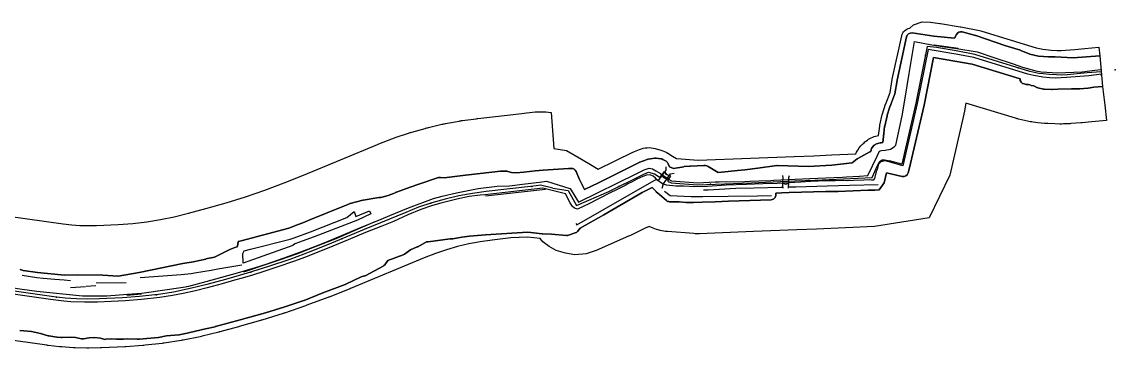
# Model space of a CAD drawing. Header units: inches. Extents: x 91426 to 118597, y 433843 to 446922.
# Drawn here: x 117483 to 118597, y 439372 to 439705 of the extents above; entities that cross this region are included whole.
import ezdxf

# ---------------------------------------------------------------- set-up
doc = ezdxf.new("R2010")
doc.units = ezdxf.units.IN
doc.header["$MEASUREMENT"] = 0
for name, color, linetype, true_color in [('As_waterkering_PWK', 7, 'Continuous', 0x8b0648), ('Beschermingszone_PWK', 7, 'Continuous', 0xde06d3), ('Kernzone_PWK', 7, 'Continuous', 0x33065f), ('Kruinlijnen_PWK', 7, 'Continuous', 0xda0676), ('Kunstwerken_PWK', 7, 'Continuous', 0x2f0602), ('Leggerbermen_PWK', 7, 'Continuous', 0xd60719), ('Referentiepunten_PWK', 7, 'Continuous', 0x7e0730)]:
    doc.layers.add(name, color=color, linetype=linetype, true_color=true_color)

msp = doc.modelspace()

# ---------------------------------------------------------------- linework, layer by layer
at = {"layer": 'As_waterkering_PWK'}
for points in [[(118582.863, 439654.2706), (118568.3816, 439652.9994), (118558.1951, 439651.941), (118548.0087, 439651.1473), (118542.1878, 439650.8827), (118537.293, 439651.015), (118530.1492, 439651.2796), (118523.7992, 439651.941), (118519.169, 439652.4702), (118510.1732, 439654.5869), (118453.9491, 439671.6525), (118435.0313, 439675.489), (118415.0553, 439678.7963), (118405.5302, 439680.1192), (118394.0208, 439622.043), (118379.8656, 439559.8658), (118367.3489, 439563.3752)], [(118142.0915, 439544.2056), (118144.5164, 439547.6424), (118139.95, 439549.274), (118137.7635, 439552.4534), (118135.2834, 439549.0349), (118137.684, 439545.968), (118142.0915, 439544.2056), (118140.9931, 439542.6488), (118144.9151, 439541.0804), (118171.7704, 439538.9637), (118226.5393, 439541.0804), (118270.8571, 439542.9325), (118290.9654, 439543.5939), (118349.5708, 439546.2398), (118353.6718, 439555.3679), (118356.5822, 439561.9825), (118358.0374, 439563.3054), (118359.6249, 439564.4961), (118362.4031, 439564.4961), (118365.7104, 439563.8346), (118367.3489, 439563.3752)], [(118024.4102, 439535.5569), (118039.865, 439533.2478), (118048.342, 439517.797), (118081.1504, 439532.2168), (118116.8693, 439549.8116), (118121.838, 439551.7994), (118127.7118, 439550.1901), (118132.5798, 439547.0118), (118133.4184, 439546.4643), (118135.2834, 439549.0349)], [(118024.4102, 439535.5569), (118011.5945, 439538.4444), (118007.4475, 439537.8355), (118001.5308, 439537.1002), (117956.4057, 439532.0378), (117942.3728, 439530.1272), (117928.4456, 439527.5563), (117914.6554, 439524.3311), (117901.0327, 439520.4586), (117887.6079, 439515.9475), (117874.411, 439510.8078), (117832.1633, 439493.1946)], [(117832.1633, 439493.1946), (117798.8609, 439479.3107), (117777.6876, 439470.8053), (117756.3001, 439462.8538), (117734.7129, 439455.4619), (117712.9406, 439448.6344), (117690.9979, 439442.3759), (117671.9589, 439437.2127), (117655.021, 439433.0136), (117637.9161, 439429.5573), (117620.6767, 439426.8504), (117618.8178, 439426.6411)], [(117618.8178, 439426.6411), (117603.3357, 439424.8979), (117585.926, 439423.7037), (117562.2369, 439422.5972), (117550.6447, 439422.325), (117539.0524, 439422.5905), (117527.4848, 439423.3934), (117515.9669, 439424.7317), (117420.4306, 439438.0846)]]:
    msp.add_lwpolyline(points, dxfattribs=at)
at = {"layer": 'Beschermingszone_PWK'}
for points in [[(117430.8123, 439512.3626), (117525.4872, 439499.1301), (117534.4131, 439498.0929), (117542.5095, 439497.531), (117550.6232, 439497.3451), (117559.6064, 439497.5561), (117581.6095, 439498.5838), (117596.5705, 439499.6101), (117610.6593, 439501.1964), (117624.6655, 439503.3957), (117638.5624, 439506.2038), (117653.1181, 439509.8122), (117670.8964, 439514.6336), (117691.4307, 439520.4903), (117711.3398, 439526.7336), (117731.0797, 439533.4929), (117750.6369, 439540.7639), (117770.4513, 439548.7235), (117845.5509, 439580.0327, -0.005901619), (117847.1929, 439580.6947), (117860.3898, 439585.8343, -0.011803579), (117863.7184, 439587.041), (117877.1432, 439591.5521, -0.011803802), (117880.5251, 439592.6004), (117894.1478, 439596.4729, -0.011803356), (117897.5753, 439597.3603), (117911.3656, 439600.5856, -0.011803518), (117914.8312, 439601.3103), (117928.7584, 439603.8811, -0.011803415), (117932.2543, 439604.4415), (117946.2873, 439606.3522, -0.005901492), (117948.0442, 439606.5703), (117992.7249, 439611.5828), (117997.3744, 439612.1606), (118000.7004, 439612.6489, -0.07375919), (118022.7084, 439612.6163), (118025.2419, 439575.9089), (118038.2311, 439573.9478), (118053.3593, 439565.036), (118064.3869, 439558.5398), (118070.5922, 439554.8844), (118105.8221, 439572.2384, -0.01928688), (118107.5832, 439573.023), (118112.5519, 439575.0108, -0.163426961), (118128.444, 439575.9108), (118134.3178, 439574.3015, -0.077905286), (118141.3791, 439571.1234), (118146.2471, 439567.9451), (118150.2761, 439565.8615), (118150.6688, 439565.7044), (118172.2716, 439564.0017), (118225.5346, 439566.0602), (118269.9242, 439567.9153), (118289.9907, 439568.5754), (118308.3759, 439569.4054), (118333.0249, 439570.5183), (118333.6993, 439572.0509, -0.105003599), (118339.7654, 439580.4811), (118341.2206, 439581.804, -0.023574255), (118343.0368, 439583.3049), (118344.6243, 439584.4956, -0.126648322), (118356.1457, 439589.2528), (118357.2823, 439598.8505, -0.025868049), (118357.4568, 439599.8697), (118359.8381, 439610.4531, -0.024082468), (118360.0944, 439611.3811), (118363.2694, 439621.0384, -0.01202944), (118363.4306, 439621.4917), (118367.8169, 439632.9447), (118369.9023, 439646.1931, -0.014761925), (118370.0113, 439646.7733), (118379.6686, 439690.9589, -0.306472648), (118387.7848, 439698.6861), (118391.7453, 439701.9265), (118400.4766, 439705.1016), (118408.9693, 439704.8815), (118418.4944, 439703.5586, -0.00651849), (118419.1388, 439703.4605), (118439.1148, 439700.1532, -0.00900253), (118440.0001, 439699.9902), (118458.9179, 439696.1537, -0.023655911), (118461.2102, 439695.5748), (118516.6734, 439678.7402), (118523.4662, 439677.1418), (118526.5137, 439676.7935), (118531.9088, 439676.2316), (118538.0934, 439676.0025), (118541.9576, 439675.8981), (118546.4696, 439676.1032), (118555.9319, 439676.8404), (118565.9966, 439677.8862), (118580.487, 439679.3794), (118581.454, 439670.3231), (118554.243, 439668.4335), (118536.038, 439669.4738, 0.019170301), (118535.6548, 439669.4809), (118529.1675, 439669.3537), (118518.8225, 439670.2263), (118510.1575, 439672.301), (118500.976, 439675.999, 0.021254398), (118500.5755, 439676.1409), (118485.573, 439680.7469), (118455.2239, 439691.1712, 0.018628575), (118454.8674, 439691.279), (118441.2413, 439694.8509, 0.348193685), (118435.5546, 439692.3537), (118433.5407, 439688.5497), (118412.3891, 439690.483), (118390.1699, 439693.7698, 0.394356987), (118384.5533, 439689.8913), (118374.896, 439645.7057, 0.014761923), (118374.8415, 439645.4156), (118372.6743, 439631.6477), (118369.6685, 439623.7991), (118368.0999, 439619.7034, 0.012027111), (118368.0193, 439619.4768), (118367.2962, 439617.2774), (118364.8443, 439609.8195, 0.02408192), (118364.7162, 439609.3555), (118362.3349, 439598.7721, 0.025868597), (118362.2476, 439598.2625), (118361.4675, 439591.6747), (118361.4233, 439591.3014), (118360.3309, 439582.0765), (118358.5657, 439581.8712, 0.040667287), (118357.7694, 439581.7123), (118354.0652, 439580.6539, 0.142412486), (118351.7018, 439579.1681), (118349.5852, 439576.7869, 0.120997569), (118348.4716, 439574.6778), (118348.013, 439572.8435), (118347.721, 439572.7176, 0.023606744), (118347.297, 439572.5105), (118334.9939, 439565.7636, 0.044603042), (118334.2545, 439565.2677), (118329.1852, 439561.1691), (118308.2915, 439558.9569), (118284.2448, 439557.65), (118274.0244, 439557.7793), (118253.1855, 439558.5707, 0.045229221), (118252.284, 439558.5234), (118233.0544, 439555.7575), (118219.7443, 439554.3079), (118212.1983, 439553.3811), (118202.7291, 439552.3291), (118192.5496, 439551.311), (118182.3561, 439557.682, 0.140564789), (118179.7061, 439558.442), (118178.1788, 439558.442), (118164.3483, 439558.043, 0.018149416), (118163.9862, 439558.0194), (118157.95, 439557.405, 0.018152573), (118157.5905, 439557.3552), (118147.0185, 439555.4963), (118143.0016, 439557.2178), (118142.7744, 439557.8672), (118141.8174, 439560.3282, 0.170796331), (118139.6559, 439562.847), (118136.2163, 439564.8314, 0.104278044), (118134.255, 439565.4715), (118129.3602, 439566.0006, 0.061767715), (118128.1297, 439565.9813), (118121.5151, 439565.0553, 0.052121757), (118120.5061, 439564.8049), (118112.8331, 439562.0268, 0.03066686), (118112.2708, 439561.7833), (118070.9345, 439540.785), (118056.5225, 439534.0325), (118051.0932, 439545.0144), (118047.9422, 439552.604, 0.319525859), (118043.0255, 439555.6779), (118040.1307, 439555.5045), (118014.2769, 439553.9138), (118006.3994, 439553.2651), (117994.5729, 439551.9001), (117987.0404, 439551.0735), (117982.0527, 439551.3412), (117978.5145, 439552.529, 0.074711538), (117977.0512, 439552.7874), (117971.543, 439552.9285, 0.034926716), (117970.846, 439552.8976), (117950.3203, 439550.5465), (117935.3295, 439548.8038), (117913.5337, 439546.1529), (117909.9378, 439546.4395, 0.100457073), (117907.9632, 439546.2), (117886.646, 439539.1134), (117880.0489, 439536.7396), (117864.1359, 439531.0138), (117863.8548, 439530.9126), (117863.5877, 439530.7787), (117861.9128, 439529.9389), (117856.6142, 439528.0269), (117849.1195, 439526.1228), (117847.5909, 439526.0209), (117847.328, 439526.0034), (117847.0685, 439525.9584), (117831.0612, 439523.1802), (117830.8631, 439523.1458), (117830.6683, 439523.0956), (117817.836, 439519.7883), (117817.5037, 439519.7026), (117817.1862, 439519.5724), (117812.0474, 439517.4642), (117812.0267, 439517.4559), (117776.6267, 439503.3014), (117769.5632, 439500.2595), (117764.8397, 439498.4226), (117755.446, 439494.5622), (117706.952, 439481.8145), (117703.8871, 439481.0088), (117703.3234, 439477.9786), (117702.879, 439475.5896), (117702.787, 439475.5648), (117700.5367, 439474.9571), (117695.3744, 439473.0433), (117690.5222, 439470.5769), (117679.6233, 439465.0368), (117670.9335, 439463.2425), (117670.8266, 439463.2209), (117670.7422, 439463.2027), (117657.925, 439460.3254), (117647.2749, 439458.6021), (117603.0909, 439449.4502), (117581.6707, 439445.7991), (117576.2939, 439446.0946), (117576.2707, 439446.0959), (117566.0184, 439446.6594), (117539.9178, 439447.1328), (117539.7058, 439447.1367), (117526.8027, 439446.8857), (117499.4766, 439449.3744), (117484.6823, 439451.6134), (117481.5771, 439452.4324)], [(117481.5522, 439390.1592), (117485.5472, 439389.8139), (117493.2028, 439389.1657), (117502.5696, 439387.095), (117510.2744, 439385.0495, 0.027286011), (117510.8083, 439384.9385), (117519.2059, 439383.666, 0.011569685), (117519.4354, 439383.6367), (117523.6032, 439383.2012, 0.036997507), (117524.3418, 439383.1789), (117532.6664, 439383.5438), (117538.2435, 439383.1586), (117544.1813, 439381.8929, 0.097254091), (117546.1079, 439381.8618), (117552.0995, 439382.9383), (117557.764, 439383.0434), (117563.3943, 439382.451), (117567.0618, 439381.4538, 0.097064007), (117568.98, 439381.3156), (117574.4401, 439381.9827), (117579.956, 439381.5173, 0.015380596), (117580.2631, 439381.5009), (117586.276, 439381.3646, 0.03292649), (117586.9332, 439381.393), (117590.7673, 439381.8126), (117600.9136, 439381.599), (117602.9489, 439381.5787, 0.024292528), (117603.4341, 439381.5974), (117622.2092, 439383.2375, 0.021603147), (117622.6374, 439383.2936), (117630.7437, 439384.7146), (117643.3403, 439385.9027, 0.017937251), (117643.6959, 439385.9492), (117648.6021, 439386.7701, 0.01739908), (117648.943, 439386.8394), (117670.6014, 439392.0333), (117680.3841, 439394.2217, 0.010562508), (117680.5892, 439394.2722), (117705.9149, 439401.0725), (117731.6979, 439408.1843), (117751.4039, 439414.359), (117770.8079, 439420.954, 0.013409645), (117771.0594, 439421.047), (117790.047, 439428.6588), (117812.9245, 439437.2882, 0.023109895), (117813.3487, 439437.4711), (117829.1786, 439445.1787), (117832.5964, 439446.0325, 0.062553874), (117833.7584, 439446.4828), (117851.4485, 439456.0255, 0.1042859), (117853.0232, 439457.3587), (117856.3742, 439461.6722), (117871.941, 439467.3893, 0.066958531), (117873.12, 439468.0117), (117879.3852, 439472.4789), (117886.2379, 439475.5038, 0.020777997), (117886.6106, 439475.6872), (117895.731, 439480.6553), (117896.6112, 439480.6623, 0.032449886), (117897.2578, 439480.7094), (117919.5702, 439483.8007), (117920.9482, 439483.6686, 0.069922629), (117922.3385, 439483.7299), (117931.4969, 439485.4311), (117939.566, 439486.492), (117955.5985, 439488.0431), (117998.7777, 439490.5478), (118013.5265, 439488.8401, 0.017632003), (118013.8779, 439488.8119), (118022.8024, 439488.4123), (118038.1698, 439487.199, 0.100508916), (118040.1452, 439487.4403), (118047.0965, 439489.7586, 0.131307437), (118049.2516, 439491.18), (118052.2357, 439494.5369), (118076.3737, 439508.3027), (118115.2734, 439530.9832), (118125.496, 439536.0449), (118129.4393, 439532.0211, 0.013393316), (118129.6318, 439531.8349), (118132.8768, 439528.8603), (118139.9607, 439522.8456, 0.17443484), (118143.1311, 439521.6575), (118153.0367, 439521.5272), (118160.1646, 439521.0089, 0.013341577), (118160.4311, 439520.9966), (118167.3102, 439520.8643, 0.016160671), (118167.6333, 439520.8686), (118176.3011, 439521.2625), (118189.5392, 439521.5272), (118203.0663, 439522.1904), (118246.6835, 439523.6443, 0.420973056), (118251.509, 439528.9231), (118251.42, 439530.4997), (118257.5163, 439530.6552), (118265.0638, 439530.9201), (118302.4674, 439531.9774), (118315.051, 439532.2423), (118345.6099, 439533.3006), (118351.9255, 439533.4322, 0.016794806), (118352.2608, 439533.4505), (118356.7587, 439533.8474), (118361.9047, 439540.8798), (118364.2138, 439551.1589), (118369.8414, 439549.8399), (118380.1391, 439547.3315, 0.410799363), (118386.1662, 439550.9496), (118387.1361, 439554.7384), (118402.3299, 439620.2477), (118412.1082, 439668.7297), (118433.6877, 439665.0995), (118451.3687, 439661.8731), (118500.1647, 439647.0587, 0.387507617), (118504.2786, 439641.722), (118506.5276, 439641.3251, 0.016006613), (118506.8444, 439641.2796), (118508.8082, 439641.0614), (118511.1825, 439640.3831, 0.018221828), (118511.5362, 439640.2958), (118514.1127, 439639.759), (118517.1338, 439638.3044, 0.057580444), (118518.2183, 439637.9285), (118524.1714, 439636.6056, 0.041768519), (118524.9977, 439636.4932), (118532.6706, 439636.0963, 0.025110822), (118533.1725, 439636.0955), (118538.5219, 439636.3565), (118552.464, 439636.6196), (118560.5277, 439636.7518, 0.019642862), (118560.9198, 439636.7736), (118569.2542, 439637.5674, 0.014838356), (118569.5486, 439637.6043), (118575.1739, 439638.4793), (118584.1907, 439639.1467), (118586.3654, 439620.1863), (118588.149, 439604.6366), (118573.1516, 439603.2259), (118563.3624, 439602.2087, -0.006442701), (118562.0792, 439602.0921), (118551.8928, 439601.2984, -0.008083852), (118550.2792, 439601.1989), (118544.4583, 439600.9343, -0.018113705), (118540.8369, 439600.901), (118535.6921, 439601.04), (118528.2985, 439601.3139, -0.016691963), (118524.9693, 439601.5486), (118518.3703, 439602.236), (118513.4913, 439602.7936, -0.029332417), (118507.7168, 439603.7994), (118498.721, 439605.9161, -0.015900168), (118495.651, 439606.7423), (118445.0073, 439622.1141), (118443.0669, 439612.3232, -0.007050768), (118442.7734, 439610.944), (118428.6182, 439548.7668), (118407.4306, 439505.1478), (118351.8259, 439496.2907), (118292.9149, 439493.631), (118272.7229, 439492.9668), (118228.5487, 439491.1207), (118173.7014, 439489.001, -0.02933008), (118167.8416, 439489.1183), (118140.9863, 439491.235, -0.075586802), (118126.3491, 439494.6552), (118122.4271, 439496.2236), (118118.2591, 439494.7592), (118103.2448, 439487.3633, -0.010900962), (118101.2687, 439486.4429), (118068.4603, 439472.0231), (118058.0644, 439468.5928), (118046.8114, 439467.6071), (118037.1191, 439469.0856), (118027.6731, 439471.9605), (118020.4449, 439476.0674), (118013.956, 439480.9136), (118011.2454, 439484.117), (117998.596, 439485.5134), (117981.5933, 439484.692), (117962.5665, 439482.4153), (117950.2881, 439480.7436), (117938.6828, 439478.6013), (117927.1916, 439475.9137), (117915.8399, 439472.6868), (117904.6532, 439468.9278), (117893.1063, 439464.4307), (117818.101, 439433.1607, -0.003253989), (117817.4987, 439432.9142), (117796.3254, 439424.4088, -0.006508396), (117795.1114, 439423.9393), (117773.7239, 439415.9879, -0.006508596), (117772.498, 439415.5503), (117750.9108, 439408.1583, -0.006508789), (117749.6739, 439407.7527), (117727.9016, 439400.9251, -0.006508523), (117726.6546, 439400.5519), (117704.7119, 439394.2934, -0.003255151), (117704.0847, 439394.1189), (117685.0457, 439388.9557, -0.005452461), (117683.9902, 439388.6818), (117667.0523, 439384.4827, -0.010907947), (117664.9241, 439384.0042), (117647.8192, 439380.5479, -0.010907795), (117645.6722, 439380.1626), (117628.4328, 439377.4556, -0.010907988), (117626.271, 439377.1643), (117608.9299, 439375.2119, -0.010907726), (117606.7575, 439375.0152), (117589.3478, 439373.8209, -0.00545368), (117588.2589, 439373.7582), (117564.5698, 439372.6517, -0.005798773), (117563.4108, 439372.611), (117551.8186, 439372.3387, -0.011597055), (117549.4995, 439372.3381), (117537.9072, 439372.6037, -0.011596859), (117535.5906, 439372.7105), (117524.023, 439373.5134, -0.011597079), (117521.7138, 439373.7275), (117510.1959, 439375.0659, -0.005797544), (117509.0458, 439375.213), (117413.9575, 439388.5033)]]:
    msp.add_lwpolyline(points, format="xyb", dxfattribs=at)
at = {"layer": 'Kernzone_PWK'}
msp.add_lwpolyline([(117481.5771, 439452.4324), (117484.6823, 439451.6134), (117499.4766, 439449.3744), (117526.8027, 439446.8857), (117539.7058, 439447.1367), (117539.9178, 439447.1328), (117566.0184, 439446.6594), (117576.2707, 439446.0959), (117576.2939, 439446.0946), (117581.6707, 439445.7991), (117603.0909, 439449.4502), (117647.2749, 439458.6021), (117657.925, 439460.3254), (117670.7422, 439463.2027), (117670.8266, 439463.2209), (117670.9693, 439463.2488), (117679.6233, 439465.0368), (117690.5222, 439470.5769), (117695.3744, 439473.0433), (117700.5367, 439474.9571), (117702.787, 439475.5648), (117702.879, 439475.5896), (117703.3234, 439477.9786), (117703.8871, 439481.0088), (117706.952, 439481.8145), (117755.446, 439494.5622), (117764.8397, 439498.4226), (117769.5632, 439500.2595), (117776.6267, 439503.3014), (117812.0267, 439517.4559), (117812.0474, 439517.4642), (117817.1862, 439519.5724), (117817.5037, 439519.7026), (117817.836, 439519.7883), (117830.6683, 439523.0956), (117830.8631, 439523.1458), (117831.0612, 439523.1802), (117847.0685, 439525.9584), (117847.328, 439526.0034), (117847.5909, 439526.0209), (117849.1195, 439526.1228), (117856.6142, 439528.0269), (117861.9128, 439529.9389), (117863.5877, 439530.7787), (117863.8548, 439530.9126), (117864.1359, 439531.0138), (117880.0489, 439536.7396), (117886.646, 439539.1134), (117907.9632, 439546.2, -0.100457073), (117909.9378, 439546.4395), (117913.5337, 439546.1529), (117935.3295, 439548.8038), (117950.3203, 439550.5465), (117970.846, 439552.8976, -0.034926716), (117971.543, 439552.9285), (117977.0512, 439552.7874, -0.074711538), (117978.5145, 439552.529), (117982.0527, 439551.3412), (117987.0404, 439551.0735), (117994.5729, 439551.9001), (118006.3994, 439553.2651), (118014.2769, 439553.9138), (118040.1307, 439555.5045), (118043.0255, 439555.6779, -0.319525859), (118047.9422, 439552.604), (118051.0932, 439545.0144), (118056.5225, 439534.0325), (118070.9345, 439540.785), (118112.2708, 439561.7833, -0.03066686), (118112.8331, 439562.0268), (118120.5061, 439564.8049, -0.052121757), (118121.5151, 439565.0553), (118128.1297, 439565.9813, -0.061767715), (118129.3602, 439566.0006), (118134.255, 439565.4715, -0.104278044), (118136.2163, 439564.8314), (118139.6559, 439562.847, -0.170796331), (118141.8174, 439560.3282), (118142.7744, 439557.8672), (118143.0016, 439557.2178), (118147.0185, 439555.4963), (118157.5905, 439557.3552, -0.018152573), (118157.95, 439557.405), (118163.9862, 439558.0194, -0.018149416), (118164.3483, 439558.043), (118178.1788, 439558.442), (118179.7061, 439558.442, -0.140564789), (118182.3561, 439557.682), (118192.5496, 439551.311), (118202.7291, 439552.3291), (118212.1983, 439553.3811), (118219.7443, 439554.3079), (118233.0544, 439555.7575), (118252.284, 439558.5234, -0.045229221), (118253.1855, 439558.5707), (118274.0244, 439557.7793), (118284.2448, 439557.65), (118308.2915, 439558.9569), (118329.1852, 439561.1691), (118334.2545, 439565.2677, -0.044603044), (118334.9939, 439565.7636), (118347.297, 439572.5105, -0.023606744), (118347.721, 439572.7176), (118348.013, 439572.8435), (118348.4716, 439574.6778, -0.120997569), (118349.5852, 439576.7869), (118351.7018, 439579.1681, -0.142412486), (118354.0652, 439580.6539), (118357.7694, 439581.7123, -0.040667288), (118358.5657, 439581.8712), (118360.3309, 439582.0765), (118361.4675, 439591.6747), (118362.2476, 439598.2625, -0.025868597), (118362.3349, 439598.7721), (118364.7162, 439609.3555, -0.02408192), (118364.8443, 439609.8195), (118367.2962, 439617.2774), (118368.0193, 439619.4768, -0.012027111), (118368.0999, 439619.7034), (118372.6743, 439631.6477), (118374.8415, 439645.4156, -0.014761923), (118374.896, 439645.7057), (118384.5533, 439689.8913, -0.394356987), (118390.1699, 439693.7698), (118412.3891, 439690.483), (118433.5407, 439688.5497), (118435.5546, 439692.3537, -0.348193685), (118441.2413, 439694.8509), (118454.8674, 439691.279, -0.018628575), (118455.2239, 439691.1712), (118485.573, 439680.7469), (118500.5755, 439676.1409, -0.021254398), (118500.976, 439675.999), (118510.1575, 439672.301), (118518.8225, 439670.2263), (118529.1675, 439669.3537), (118535.6548, 439669.4809, -0.019170301), (118536.038, 439669.4738), (118554.243, 439668.4335), (118581.454, 439670.3231), (118584.1907, 439639.1467), (118575.1739, 439638.4793), (118569.5486, 439637.6043, -0.014838367), (118569.2542, 439637.5674), (118560.9198, 439636.7736, -0.019642862), (118560.5277, 439636.7518), (118552.464, 439636.6196), (118538.5219, 439636.3565), (118533.1725, 439636.0955, -0.025110815), (118532.6706, 439636.0963), (118524.9977, 439636.4932, -0.041768513), (118524.1714, 439636.6056), (118518.2183, 439637.9285, -0.05758044), (118517.1338, 439638.3044), (118514.1127, 439639.759), (118511.5362, 439640.2958, -0.018221854), (118511.1825, 439640.3831), (118508.8082, 439641.0614), (118506.8444, 439641.2796, -0.016006651), (118506.5276, 439641.3251), (118504.2786, 439641.722, -0.387507617), (118500.1647, 439647.0587), (118451.3687, 439661.8731), (118433.6877, 439665.0995), (118412.1082, 439668.7297), (118402.3299, 439620.2477), (118387.1361, 439554.7384), (118386.1662, 439550.9496, -0.410799363), (118380.1391, 439547.3315), (118369.8414, 439549.8399), (118364.2138, 439551.1589), (118361.9047, 439540.8798), (118356.7587, 439533.8474), (118352.2608, 439533.4505, -0.016794815), (118351.9255, 439533.4322), (118345.6099, 439533.3006), (118315.051, 439532.2423), (118302.4674, 439531.9774), (118265.0638, 439530.9201), (118257.5163, 439530.6552), (118251.42, 439530.4997), (118251.509, 439528.9231, -0.420973057), (118246.6835, 439523.6443), (118203.0663, 439522.1904), (118189.5392, 439521.5272), (118176.3011, 439521.2625), (118167.6333, 439520.8686, -0.016160681), (118167.3102, 439520.8643), (118160.4311, 439520.9966, -0.013341567), (118160.1646, 439521.0089), (118153.0367, 439521.5272), (118143.1311, 439521.6575, -0.174434839), (118139.9607, 439522.8456), (118132.8768, 439528.8603), (118129.6318, 439531.8349, -0.013393307), (118129.4393, 439532.0211), (118125.496, 439536.0449), (118115.2734, 439530.9832), (118076.3737, 439508.3027), (118052.2357, 439494.5369), (118049.2516, 439491.18, -0.131307436), (118047.0965, 439489.7586), (118040.1452, 439487.4403, -0.100508916), (118038.1698, 439487.199), (118022.8024, 439488.4123), (118013.8779, 439488.8119, -0.017632), (118013.5265, 439488.8401), (117998.7777, 439490.5478), (117955.5985, 439488.0431), (117939.566, 439486.492), (117931.4969, 439485.4311), (117922.3385, 439483.7299, -0.069922629), (117920.9482, 439483.6686), (117919.5702, 439483.8007), (117897.2578, 439480.7094, -0.032449901), (117896.6112, 439480.6623), (117895.731, 439480.6553), (117886.6106, 439475.6872, -0.020778006), (117886.2379, 439475.5038), (117879.3852, 439472.4789), (117873.12, 439468.0117, -0.066958524), (117871.941, 439467.3893), (117856.3742, 439461.6722), (117853.0232, 439457.3587, -0.104285901), (117851.4485, 439456.0255), (117833.7584, 439446.4828, -0.062553878), (117832.5964, 439446.0325), (117829.1786, 439445.1787), (117813.3487, 439437.4711, -0.023109894), (117812.9245, 439437.2882), (117790.047, 439428.6588), (117771.0594, 439421.047, -0.01340965), (117770.8079, 439420.954), (117751.4039, 439414.359), (117731.6979, 439408.1843), (117705.9149, 439401.0725), (117680.5892, 439394.2722, -0.010562524), (117680.3841, 439394.2217), (117670.6014, 439392.0333), (117648.943, 439386.8394, -0.017399076), (117648.6021, 439386.7701), (117643.6959, 439385.9492, -0.017937246), (117643.3403, 439385.9027), (117630.7437, 439384.7146), (117622.6374, 439383.2936, -0.021603141), (117622.2092, 439383.2375), (117603.4341, 439381.5974, -0.024292534), (117602.9489, 439381.5787), (117600.9136, 439381.599), (117590.7673, 439381.8126), (117586.9332, 439381.393, -0.032926485), (117586.276, 439381.3646), (117580.2631, 439381.5009, -0.015380553), (117579.956, 439381.5173), (117574.4401, 439381.9827), (117568.98, 439381.3156, -0.097064008), (117567.0618, 439381.4538), (117563.3943, 439382.451), (117557.764, 439383.0434), (117552.0995, 439382.9383), (117546.1079, 439381.8618, -0.097254088), (117544.1813, 439381.8929), (117538.2435, 439383.1586), (117532.6664, 439383.5438), (117524.3418, 439383.1789, -0.036997507), (117523.6032, 439383.2012), (117519.4354, 439383.6367, -0.01156968), (117519.2059, 439383.666), (117510.8083, 439384.9385, -0.027286013), (117510.2744, 439385.0495), (117502.5696, 439387.095), (117493.2028, 439389.1657), (117485.5472, 439389.8139), (117481.5522, 439390.1592, -0.043222094)], format="xyb", dxfattribs=at)
at = {"layer": 'Kruinlijnen_PWK'}
for points in [[(117460.4256, 439435.7762, 0), (117483.9399, 439432.4896, 0), (117498.7955, 439430.4133, 0), (117545.2519, 439425.6367, 0), (117550.2514, 439425.5787, 0), (117561.5108, 439425.8178, 0), (117569.9838, 439425.8221, 0), (117591.1395, 439427.2374, 0), (117605.184, 439428.3367, 0), (117608.1708, 439428.6186, 0), (117647.7793, 439434.6448, 0), (117653.3732, 439435.6079, 0), (117671.262, 439440.3911, 0), (117703.0837, 439449.1291, 0), (117721.284, 439454.5818, 0), (117732.1689, 439458.0365, 0), (117750.7118, 439464.3237, 0), (117767.6339, 439470.4582, 0), (117783.4964, 439476.5713, 0), (117795.5449, 439481.453, 0), (117808.4682, 439486.8371, 0), (117827.8512, 439494.918, 0), (117849.2615, 439503.844, 0), (117858.3311, 439507.6252, 0), (117877.2438, 439515.4713, 0), (117902.8272, 439524.9292, 0), (117911.6442, 439527.3784, 0), (117926.3018, 439530.659, 0), (117948.1463, 439535.0808, 0), (117967.506, 439537.4058, 0), (117980.0385, 439537.9595, 0), (117995.9388, 439539.7433, 0), (118010.8211, 439541.6077, 0), (118017.7251, 439542.7619, 0), (118041.7448, 439535.183, 0), (118041.7802, 439535.1763, 0), (118050.3792, 439521.2856, 0), (118109.9105, 439550.3898, 0), (118117.4512, 439554.2263, 0), (118122.4783, 439555.8138, 0), (118125.6533, 439555.2846, 0), (118129.0929, 439553.3002, 0), (118133.7867, 439550.2706, 0), (118141.9939, 439544.5577, 0), (118145.1002, 439542.8492, 0), (118171.8345, 439540.9947, 0), (118189.6826, 439541.7908, 0), (118193.6513, 439541.7908, 0), (118201.192, 439542.1877, 0), (118214.0243, 439542.0554, 0), (118225.4014, 439542.5846, 0), (118234.0004, 439542.9815, 0), (118246.4358, 439543.3784, 0), (118249.3462, 439543.6429, 0), (118271.0421, 439544.569, 0), (118285.9911, 439545.2304, 0), (118302.263, 439546.0242, 0), (118319.3287, 439546.8179, 0), (118323.4297, 439547.0825, 0), (118336.7683, 439547.8626, 0), (118345.2259, 439548.4082, 0), (118354.6506, 439568.2492, 0), (118356.2381, 439571.9534, 0), (118356.5027, 439572.8795, 0), (118357.6933, 439573.6732, 0), (118359.0162, 439573.9378, 0), (118362.7204, 439574.3347, 0), (118368.2767, 439575.1284, 0), (118371.9808, 439577.642, 0), (118373.7006, 439579.4941, 0), (118380.1829, 439609.2597, 0), (118382.9611, 439625.2671, 0), (118387.0621, 439652.5192, 0), (118392.4861, 439685.1953, 0), (118410.2132, 439681.7557, 0), (118420.9289, 439680.0359, 0), (118435.8778, 439678.0515, 0), (118456.3831, 439674.6119, 0), (118474.3748, 439668.5265, 0), (118493.028, 439662.3088, 0), (118502.553, 439659.0015, 0), (118516.179, 439655.165, 0), (118521.7353, 439654.1067, 0), (118538.801, 439653.1807, 0), (118546.6062, 439653.3129, 0), (118563.5396, 439654.239, 0), (118576.3719, 439655.6942, 0), (118582.6342, 439656.6075, 0)], [(118583.0698, 439651.8536, 0), (118570.0991, 439650.1663, 0), (118547.4772, 439648.3142, 0), (118536.4969, 439647.6527, 0), (118530.4115, 439647.9173, 0), (118523.4, 439648.7111, 0), (118514.2719, 439650.2986, 0), (118508.0542, 439651.8861, 0), (118453.0207, 439668.6872, 0), (118434.8967, 439671.9945, 0), (118406.5862, 439676.757, 0), (118395.4881, 439621.7307, 0), (118380.7893, 439558.3557, 0), (118366.9758, 439562.3347, 0), (118362.2133, 439563.2277, 0), (118358.3438, 439562.2603, 0), (118356.1113, 439559.8046, 0), (118355.2184, 439557.3489, 0), (118354.4742, 439554.4468, 0), (118353.6805, 439552.3301, 0), (118351.9607, 439545.1863, 0), (118350.6377, 439543.5988, 0), (118348.918, 439543.4665, 0), (118346.4044, 439543.8634, 0), (118341.1127, 439543.7311, 0), (118330.6617, 439543.3343, 0), (118324.3117, 439543.0697, 0), (118320.6075, 439543.202, 0), (118311.7439, 439542.9374, 0), (118307.7752, 439542.9374, 0), (118302.4835, 439542.9374, 0), (118286.7407, 439542.1436, 0), (118276.8188, 439541.6145, 0), (118252.874, 439540.2915, 0), (118238.1896, 439539.7624, 0), (118221.6531, 439539.3655, 0), (118200.751, 439538.704, 0), (118181.9655, 439537.2488, 0), (118168.8686, 439536.7197, 0), (118157.7561, 439537.3811, 0), (118149.554, 439537.3811, 0), (118139.8967, 439538.704, 0), (118136.0602, 439539.7624, 0), (118130.3717, 439544.128, 0), (118128.7842, 439545.5832, 0), (118126.4029, 439547.6999, 0), (118123.4925, 439549.1551, 0), (118119.7883, 439548.7582, 0), (118115.9519, 439547.303, 0), (118109.9987, 439544.7895, 0), (118105.2362, 439542.0113, 0), (118100.606, 439540.027, 0), (118097.9602, 439538.3072, 0), (118088.3028, 439533.2801, 0), (118083.408, 439531.1634, 0), (118070.8403, 439524.5488, 0), (118061.0507, 439519.3894, 0), (118049.5413, 439514.23, 0), (118046.3663, 439515.0238, 0), (118044.2496, 439516.6113, 0), (118043.7205, 439517.8019, 0), (118042.0007, 439520.58, 0), (118037.0592, 439529.598, 0), (118013.9468, 439535.5211, 0), (117954.8892, 439528.5904, 0), (117950.1522, 439528.4445, 0), (117938.9767, 439526.9413, 0), (117926.5673, 439524.4029, 0), (117910.2957, 439520.2818, 0), (117901.8716, 439517.851, 0), (117889.9209, 439513.7869, 0), (117876.7434, 439508.2537, 0), (117862.0172, 439501.4202, 0), (117850.0664, 439496.7802, 0), (117833.3606, 439490.1726, 0), (117815.8236, 439482.8614, 0), (117800.1326, 439476.3197, 0), (117784.3792, 439469.9305, 0), (117771.3152, 439464.8978, 0), (117760.9959, 439461.0887, 0), (117743.0614, 439454.8165, 0), (117729.7626, 439450.4418, 0), (117718.3092, 439446.8618, 0), (117707.7679, 439443.7187, 0), (117700.0774, 439441.5149, 0), (117687.5419, 439438.0713, 0), (117672.0995, 439433.8842, 0), (117660.4673, 439430.9378, 0), (117647.7728, 439428.1389, 0), (117636.9658, 439426.0891, 0), (117624.1274, 439424.0493, 0), (117605.2611, 439421.8152, 0), (117588.7715, 439420.4135, 0), (117574.3237, 439419.9082, 0), (117560.3384, 439419.2677, 0), (117547.3411, 439419.0995, 0), (117533.3545, 439419.6647, 0), (117526.3782, 439420.2378, 0), (117512.4832, 439421.937, 0), (117488.7143, 439425.2591, 0), (117469.8972, 439427.8892, 0)]]:
    msp.add_polyline3d(points, dxfattribs=at)
at = {"layer": 'Kunstwerken_PWK'}
for p, q in [((118412.6525, 439681.675), (118437.1668, 439678.2831)), ((117955.5892, 439527.4938), (118016.8302, 439534.3834)), ((117532.8567, 439434.3072), (117548.3967, 439435.0401)), ((117548.9522, 439435.4805), (117558.9191, 439436.0603)), ((117559.0191, 439438.8818), (117589.6005, 439439.3859)), ((117590.2201, 439426.382), (117605.1849, 439427.6759))]:
    msp.add_line(p, q, dxfattribs=at)
for points in [[(118047.794, 439499.449), (118048.767, 439498.153), (118129.864, 439544.593)], [(118138.057, 439532.47), (118143.822, 439528.021), (118165.121, 439527.095), (118176.93, 439526.963), (118202.827, 439527.247), (118232.766, 439527.725), (118246.931, 439528.073)], [(118177.597, 439533.861), (118182.359, 439533.861), (118210.67, 439535.449), (118229.191, 439535.846), (118256.972, 439536.507)], [(118264.38, 439536.904), (118271.656, 439536.904), (118303.671, 439537.83), (118326.822, 439538.492), (118355.53, 439539.153)], [(117842.9867, 439501.0885), (117817.8264, 439490.2166), (117804.8108, 439484.5939), (117779.371, 439474.546), (117763.0641, 439468.1635), (117746.6185, 439462.3025), (117734.187, 439458.342), (117709.1762, 439449.8731)], [(117604.0183, 439444.5361), (117645.5809, 439447.4388), (117655.8284, 439448.4783), (117659.4685, 439449.1585), (117676.3368, 439451.8876), (117683.1939, 439453.0934), (117707.3559, 439457.1465)], [(117483.6677, 439446.71), (117498.8752, 439444.4085), (117505.1653, 439443.7646), (117516.9791, 439442.7693), (117526.624, 439441.8813), (117532.9734, 439441.3481)]]:
    msp.add_lwpolyline(points, dxfattribs=at)
for points in [[(118140.415, 439544.876, 0), (118137.684, 439545.968, 0), (118135.7571, 439548.4297, 0), (118139.6691, 439553.7401, 0), (118139.7068, 439557.2507, 0)], [(118129.864, 439544.593, 0), (118131.8552, 439543.1329, 0), (118135.7571, 439548.4297, 0)], [(118135.7432, 439535.621, 0), (118136.9134, 439539.7355, 0), (118144.0284, 439549.9968, 0), (118147.9955, 439550.777, 0)], [(118138.325, 439551.637, 0), (118139.95, 439549.274, 0), (118142.8023, 439548.267, 0)], [(118258.6374, 439540.4587, 0), (118258.7764, 439545.9261, 0), (118258.3771, 439548.2822, 0)], [(118264.4862, 439540.6069, 0), (118264.6467, 439546.2056, 0), (118265.1659, 439548.3221, 0)], [(118256.972, 439536.507, 0), (118258.5368, 439536.5017, 0)], [(118258.5368, 439536.5017, 0), (118258.6374, 439540.4587, 0)], [(118258.5368, 439536.5017, 0), (118258.5368, 439535.3835, 0)], [(118258.6374, 439540.4587, 0), (118261.5319, 439539.4568, 0), (118264.4862, 439540.6069, 0)], [(118264.2873, 439535.3436, 0), (118264.38, 439536.904, 0), (118264.4862, 439540.6069, 0)]]:
    msp.add_polyline3d(points, dxfattribs=at)
at = {"layer": 'Leggerbermen_PWK'}
msp.add_lwpolyline([(117839.0235, 439509.2841), (117825.3974, 439502.8018), (117781.3442, 439485.7361), (117761.3682, 439478.8569), (117761.3505, 439478.8548), (117759.3838, 439477.1371), (117708.716, 439459.0131), (117708.4514, 439468.8027), (117709.7743, 439471.4486), (117716.2566, 439473.4329), (117756.8096, 439483.34), (117760.8389, 439484.8102), (117777.3755, 439491.0278), (117814.4172, 439505.5799), (117821.8256, 439511.533), (117823.6777, 439506.5059), (117837.436, 439512.4591)], close=True, dxfattribs=at)
at = {"layer": 'Referentiepunten_PWK'}
for p in [(118403.7334, 439671.0528), (118498.1422, 439658.2386), (118597, 439656), (118582.8128, 439650.9025), (118380.9704, 439564.7185), (118284.9541, 439543.3962), (118002.9058, 439537.2736), (118091.3811, 439537.2564), (118184.9817, 439539.4743), (117899.9721, 439520.1022), (117809.4147, 439483.7106), (117716.8087, 439449.8474), (117518.884, 439424.3927), (117620.48, 439426.8282)]:
    msp.add_point(p, dxfattribs=at)

doc.saveas('drawing.dxf')
